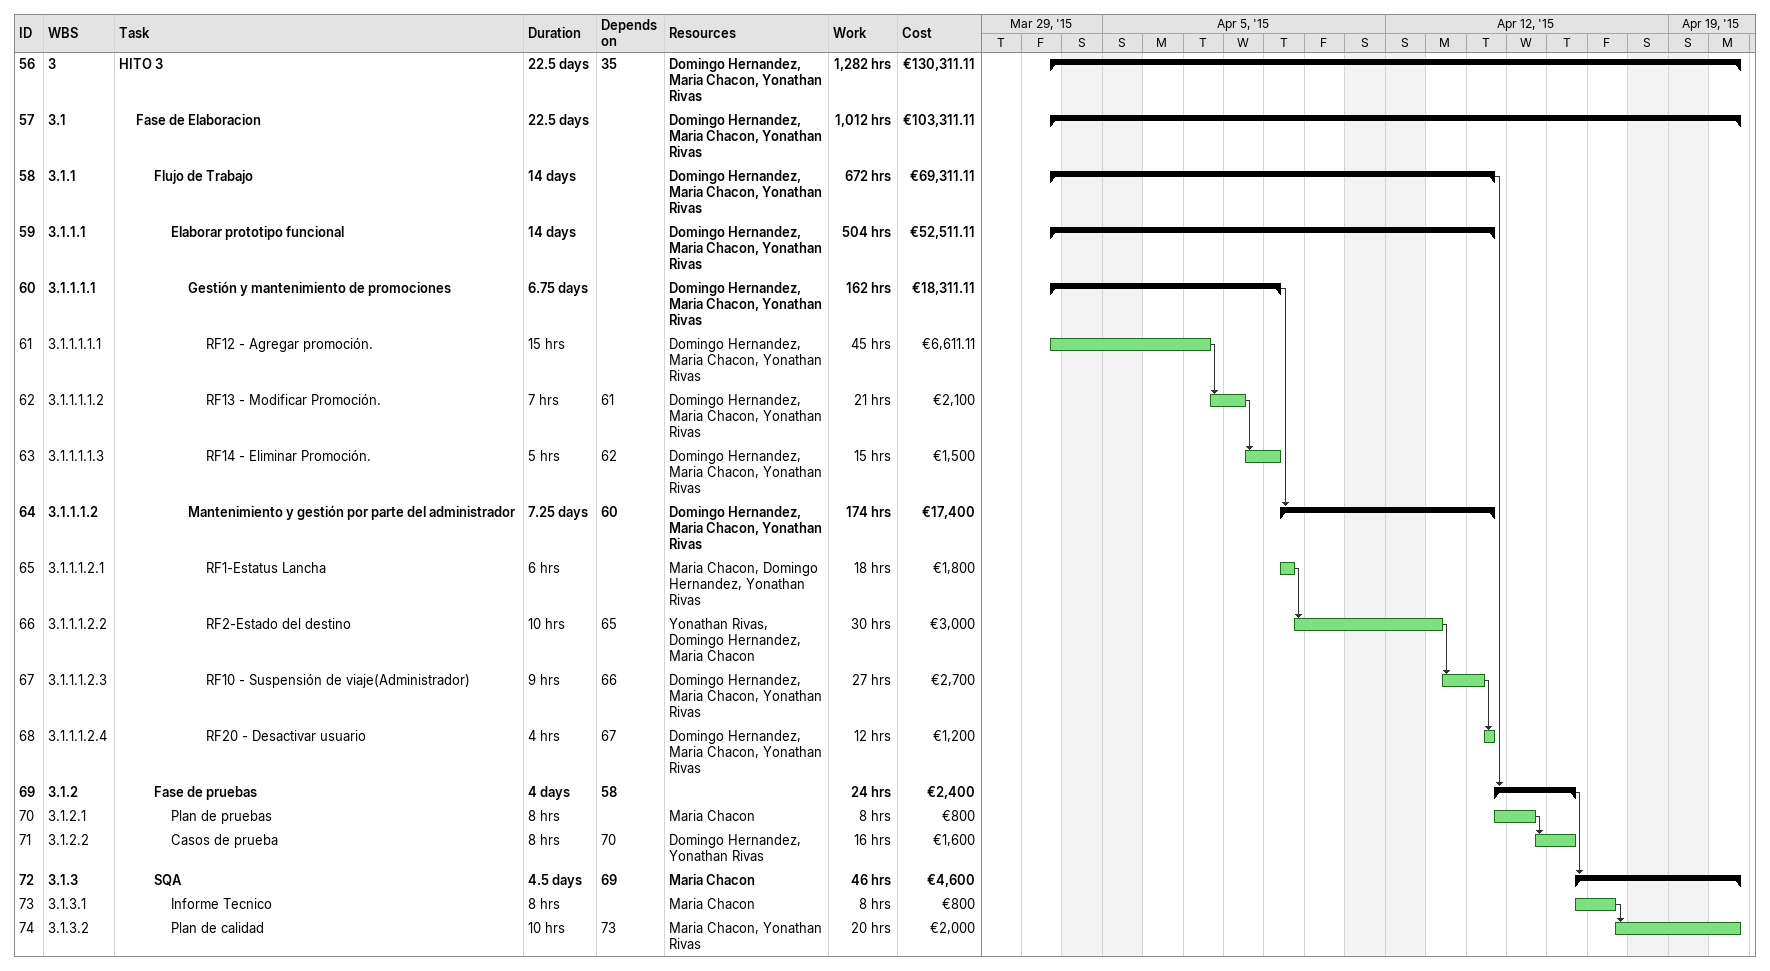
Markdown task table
| ID | WBS | Task | Duration | Start | Finish | Predecessors | Resources | Work (h) | Cost (€) |
|---|---|---|---|---|---|---|---|---|---|
| 56 | 3 | **HITO 3** | 22.5d | 2015-04-03 | 2015-04-20 | 35 | Domingo Hernandez, Maria Chacon, Yonathan Rivas | 1282 | 130311.11 |
| 57 | 3.1 | **Fase de Elaboracion** | 22.5d | 2015-04-03 | 2015-04-20 |  | Domingo Hernandez, Maria Chacon, Yonathan Rivas | 1012 | 103311.11 |
| 58 | 3.1.1 | **Flujo de Trabajo** | 14d | 2015-04-03 | 2015-04-14 |  | Domingo Hernandez, Maria Chacon, Yonathan Rivas | 672 | 69311.11 |
| 59 | 3.1.1.1 | **Elaborar prototipo funcional** | 14d | 2015-04-03 | 2015-04-14 |  | Domingo Hernandez, Maria Chacon, Yonathan Rivas | 504 | 52511.11 |
| 60 | 3.1.1.1.1 | **Gestión y mantenimiento de promociones** | 6.75d | 2015-04-03 | 2015-04-09 |  | Domingo Hernandez, Maria Chacon, Yonathan Rivas | 162 | 18311.11 |
| 61 | 3.1.1.1.1.1 | RF12 - Agregar promoción. | 15h | 2015-04-03 | 2015-04-07 |  | Domingo Hernandez, Maria Chacon, Yonathan Rivas | 45 | 6611.11 |
| 62 | 3.1.1.1.1.2 | RF13 - Modificar Promoción. | 7h | 2015-04-07 | 2015-04-08 | 61 | Domingo Hernandez, Maria Chacon, Yonathan Rivas | 21 | 2100 |
| 63 | 3.1.1.1.1.3 | RF14 - Eliminar Promoción. | 5h | 2015-04-08 | 2015-04-09 | 62 | Domingo Hernandez, Maria Chacon, Yonathan Rivas | 15 | 1500 |
| 64 | 3.1.1.1.2 | **Mantenimiento y gestión por parte del administrador** | 7.25d | 2015-04-09 | 2015-04-14 | 60 | Domingo Hernandez, Maria Chacon, Yonathan Rivas | 174 | 17400 |
| 65 | 3.1.1.1.2.1 | RF1-Estatus Lancha | 6h | 2015-04-09 | 2015-04-09 |  | Maria Chacon, Domingo Hernandez, Yonathan Rivas | 18 | 1800 |
| 66 | 3.1.1.1.2.2 | RF2-Estado del destino | 10h | 2015-04-09 | 2015-04-13 | 65 | Yonathan Rivas, Domingo Hernandez, Maria Chacon | 30 | 3000 |
| 67 | 3.1.1.1.2.3 | RF10 - Suspensión de viaje(Administrador) | 9h | 2015-04-13 | 2015-04-14 | 66 | Domingo Hernandez, Maria Chacon, Yonathan Rivas | 27 | 2700 |
| 68 | 3.1.1.1.2.4 | RF20 - Desactivar usuario | 4h | 2015-04-14 | 2015-04-14 | 67 | Domingo Hernandez, Maria Chacon, Yonathan Rivas | 12 | 1200 |
| 69 | 3.1.2 | **Fase de pruebas** | 4d | 2015-04-14 | 2015-04-16 | 58 |  | 24 | 2400 |
| 70 | 3.1.2.1 | Plan de pruebas | 8h | 2015-04-14 | 2015-04-15 |  | Maria Chacon | 8 | 800 |
| 71 | 3.1.2.2 | Casos de prueba | 8h | 2015-04-15 | 2015-04-16 | 70 | Domingo Hernandez, Yonathan Rivas | 16 | 1600 |
| 72 | 3.1.3 | **SQA** | 4.5d | 2015-04-16 | 2015-04-20 | 69 | Maria Chacon | 46 | 4600 |
| 73 | 3.1.3.1 | Informe Tecnico | 8h | 2015-04-16 | 2015-04-17 |  | Maria Chacon | 8 | 800 |
| 74 | 3.1.3.2 | Plan de calidad | 10h | 2015-04-17 | 2015-04-20 | 73 | Maria Chacon, Yonathan Rivas | 20 | 2000 |
